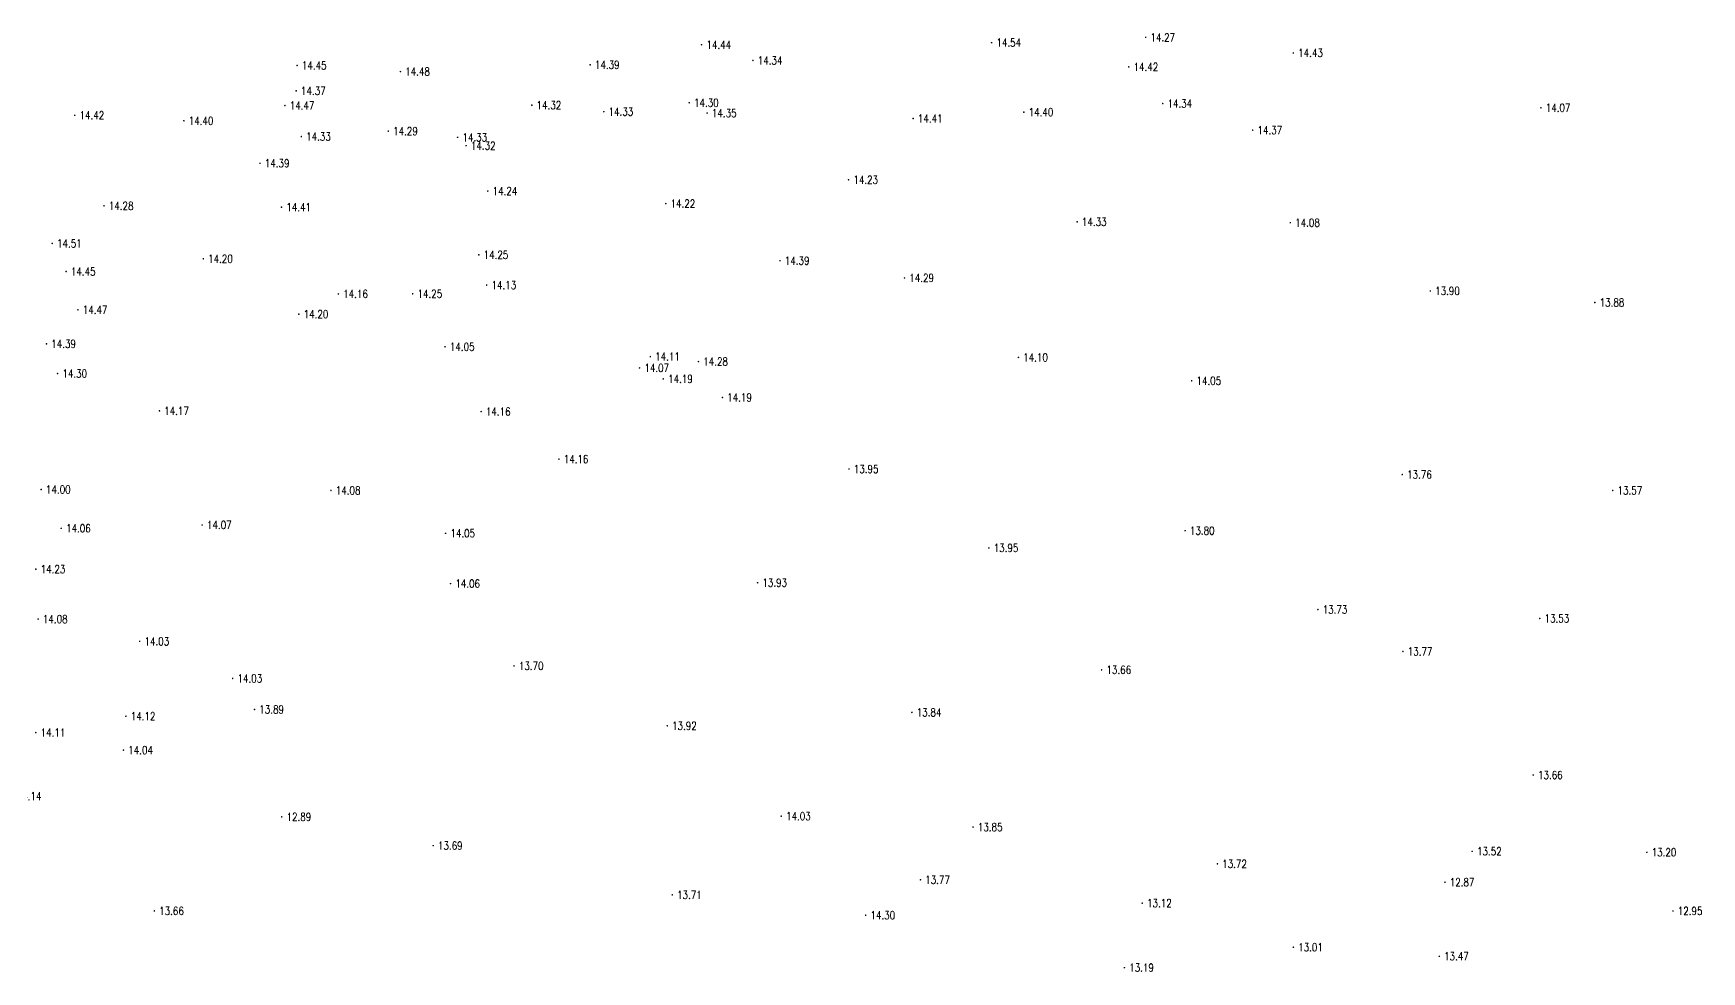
# Model space of a CAD drawing. Extents: x 476861 to 479475, y 2367369 to 2370541.
# Drawn here: x 478291 to 478499.4, y 2369380.8 to 2369498.1 of the extents above; entities that cross this region are included whole.
import ezdxf
from ezdxf.enums import TextEntityAlignment as Align

# ---------------------------------------------------------------- set-up
doc = ezdxf.new("R2010")
doc.units = 0
doc.header["$LTSCALE"] = 0.5
doc.layers.get('0').update_dxf_attribs({"linetype": 'CONTINUOUS'})
doc.layers.add('GCD', color=1, linetype='CONTINUOUS')
doc.styles.add('HZ', font='rs.shx', dxfattribs={"width": 0.8, "bigfont": 'hztxt.shx'})

# ---------------------------------------------------------------- blocks, each defined once
blk = doc.blocks.new('GC200')
at = {"linetype": 'Continuous', "const_width": 0.2, "flags": 128}
blk.add_lwpolyline([(-0.1, 0, 1), (0.1, 0, 1)], format="xyb", close=True, dxfattribs=at)

msp = doc.modelspace()

# ---------------------------------------------------------------- block references
at = {"layer": 'GCD', "linetype": 'Continuous'}
ref = msp.add_blockref('GC200', (478374.457, 2369496.689, 14.437), dxfattribs=dict(at, xscale=0.5, yscale=0.5, zscale=0.5))
ref.add_attrib('height', '14.44', dxfattribs={"linetype": 'Continuous', "height": 1, "style": 'HZ', "width": 0.8}).set_placement((478375.057, 2369496.689, 14.437), align=Align.MIDDLE_LEFT)
ref = msp.add_blockref('GC200', (478410.698, 2369496.951, 14.535), dxfattribs=dict(at, xscale=0.5, yscale=0.5, zscale=0.5))
ref.add_attrib('height', '14.54', dxfattribs={"linetype": 'Continuous', "height": 1, "style": 'HZ', "width": 0.8}).set_placement((478411.298, 2369496.951, 14.535), align=Align.MIDDLE_LEFT)
ref = msp.add_blockref('GC200', (478429.945, 2369497.61, 14.268), dxfattribs=dict(at, xscale=0.5, yscale=0.5, zscale=0.5))
ref.add_attrib('height', '14.27', dxfattribs={"linetype": 'Continuous', "height": 1, "style": 'HZ', "width": 0.8}).set_placement((478430.545, 2369497.61, 14.268), align=Align.MIDDLE_LEFT)
ref = msp.add_blockref('GC200', (478323.916, 2369494.101, 14.451), dxfattribs=dict(at, xscale=0.5, yscale=0.5, zscale=0.5))
ref.add_attrib('height', '14.45', dxfattribs={"linetype": 'Continuous', "height": 1, "style": 'HZ', "width": 0.8}).set_placement((478324.516, 2369494.101, 14.451), align=Align.MIDDLE_LEFT)
ref = msp.add_blockref('GC200', (478360.531, 2369494.18, 14.388), dxfattribs=dict(at, xscale=0.5, yscale=0.5, zscale=0.5))
ref.add_attrib('height', '14.39', dxfattribs={"linetype": 'Continuous', "height": 1, "style": 'HZ', "width": 0.8}).set_placement((478361.131, 2369494.18, 14.388), align=Align.MIDDLE_LEFT)
ref = msp.add_blockref('GC200', (478380.874, 2369494.719, 14.338), dxfattribs=dict(at, xscale=0.5, yscale=0.5, zscale=0.5))
ref.add_attrib('height', '14.34', dxfattribs={"linetype": 'Continuous', "height": 1, "style": 'HZ', "width": 0.8}).set_placement((478381.474, 2369494.719, 14.338), align=Align.MIDDLE_LEFT)
ref = msp.add_blockref('GC200', (478448.403, 2369495.661, 14.428), dxfattribs=dict(at, xscale=0.5, yscale=0.5, zscale=0.5))
ref.add_attrib('height', '14.43', dxfattribs={"linetype": 'Continuous', "height": 1, "style": 'HZ', "width": 0.8}).set_placement((478449.003, 2369495.661, 14.428), align=Align.MIDDLE_LEFT)
ref = msp.add_blockref('GC200', (478336.827, 2369493.331, 14.476), dxfattribs=dict(at, xscale=0.5, yscale=0.5, zscale=0.5))
ref.add_attrib('height', '14.48', dxfattribs={"linetype": 'Continuous', "height": 1, "style": 'HZ', "width": 0.8}).set_placement((478337.427, 2369493.331, 14.476), align=Align.MIDDLE_LEFT)
ref = msp.add_blockref('GC200', (478427.839, 2369493.915, 14.415), dxfattribs=dict(at, xscale=0.5, yscale=0.5, zscale=0.5))
ref.add_attrib('height', '14.42', dxfattribs={"linetype": 'Continuous', "height": 1, "style": 'HZ', "width": 0.8}).set_placement((478428.439, 2369493.915, 14.415), align=Align.MIDDLE_LEFT)
ref = msp.add_blockref('GC200', (478323.795, 2369490.923, 14.368), dxfattribs=dict(at, xscale=0.5, yscale=0.5, zscale=0.5))
ref.add_attrib('height', '14.37', dxfattribs={"linetype": 'Continuous', "height": 1, "style": 'HZ', "width": 0.8}).set_placement((478324.395, 2369490.923, 14.368), align=Align.MIDDLE_LEFT)
ref = msp.add_blockref('GC200', (478296.121, 2369487.868, 14.418), dxfattribs=dict(at, xscale=0.5, yscale=0.5, zscale=0.5))
ref.add_attrib('height', '14.42', dxfattribs={"linetype": 'Continuous', "height": 1, "style": 'HZ', "width": 0.8}).set_placement((478296.721, 2369487.868, 14.418), align=Align.MIDDLE_LEFT)
ref = msp.add_blockref('GC200', (478322.387, 2369489.085, 14.469), dxfattribs=dict(at, xscale=0.5, yscale=0.5, zscale=0.5))
ref.add_attrib('height', '14.47', dxfattribs={"linetype": 'Continuous', "height": 1, "style": 'HZ', "width": 0.8}).set_placement((478322.987, 2369489.085, 14.469), align=Align.MIDDLE_LEFT)
ref = msp.add_blockref('GC200', (478353.238, 2369489.131, 14.315), dxfattribs=dict(at, xscale=0.5, yscale=0.5, zscale=0.5))
ref.add_attrib('height', '14.32', dxfattribs={"linetype": 'Continuous', "height": 1, "style": 'HZ', "width": 0.8}).set_placement((478353.838, 2369489.131, 14.315), align=Align.MIDDLE_LEFT)
ref = msp.add_blockref('GC200', (478362.236, 2369488.32, 14.33), dxfattribs=dict(at, xscale=0.5, yscale=0.5, zscale=0.5))
ref.add_attrib('height', '14.33', dxfattribs={"linetype": 'Continuous', "height": 1, "style": 'HZ', "width": 0.8}).set_placement((478362.836, 2369488.32, 14.33), align=Align.MIDDLE_LEFT)
ref = msp.add_blockref('GC200', (478372.908, 2369489.44, 14.298), dxfattribs=dict(at, xscale=0.5, yscale=0.5, zscale=0.5))
ref.add_attrib('height', '14.30', dxfattribs={"linetype": 'Continuous', "height": 1, "style": 'HZ', "width": 0.8}).set_placement((478373.508, 2369489.44, 14.298), align=Align.MIDDLE_LEFT)
ref = msp.add_blockref('GC200', (478375.148, 2369488.148, 14.346), dxfattribs=dict(at, xscale=0.5, yscale=0.5, zscale=0.5))
ref.add_attrib('height', '14.35', dxfattribs={"linetype": 'Continuous', "height": 1, "style": 'HZ', "width": 0.8}).set_placement((478375.748, 2369488.148, 14.346), align=Align.MIDDLE_LEFT)
ref = msp.add_blockref('GC200', (478414.728, 2369488.257, 14.402), dxfattribs=dict(at, xscale=0.5, yscale=0.5, zscale=0.5))
ref.add_attrib('height', '14.40', dxfattribs={"linetype": 'Continuous', "height": 1, "style": 'HZ', "width": 0.8}).set_placement((478415.328, 2369488.257, 14.402), align=Align.MIDDLE_LEFT)
ref = msp.add_blockref('GC200', (478432.081, 2369489.338, 14.341), dxfattribs=dict(at, xscale=0.5, yscale=0.5, zscale=0.5))
ref.add_attrib('height', '14.34', dxfattribs={"linetype": 'Continuous', "height": 1, "style": 'HZ', "width": 0.8}).set_placement((478432.681, 2369489.338, 14.341), align=Align.MIDDLE_LEFT)
ref = msp.add_blockref('GC200', (478479.345, 2369488.811, 14.069), dxfattribs=dict(at, xscale=0.5, yscale=0.5, zscale=0.5))
ref.add_attrib('height', '14.07', dxfattribs={"linetype": 'Continuous', "height": 1, "style": 'HZ', "width": 0.8}).set_placement((478479.945, 2369488.811, 14.069), align=Align.MIDDLE_LEFT)
ref = msp.add_blockref('GC200', (478309.765, 2369487.181, 14.399), dxfattribs=dict(at, xscale=0.5, yscale=0.5, zscale=0.5))
ref.add_attrib('height', '14.40', dxfattribs={"linetype": 'Continuous', "height": 1, "style": 'HZ', "width": 0.8}).set_placement((478310.365, 2369487.181, 14.399), align=Align.MIDDLE_LEFT)
ref = msp.add_blockref('GC200', (478335.304, 2369485.891, 14.287), dxfattribs=dict(at, xscale=0.5, yscale=0.5, zscale=0.5))
ref.add_attrib('height', '14.29', dxfattribs={"linetype": 'Continuous', "height": 1, "style": 'HZ', "width": 0.8}).set_placement((478335.904, 2369485.891, 14.287), align=Align.MIDDLE_LEFT)
ref = msp.add_blockref('GC200', (478400.893, 2369487.47, 14.411), dxfattribs=dict(at, xscale=0.5, yscale=0.5, zscale=0.5))
ref.add_attrib('height', '14.41', dxfattribs={"linetype": 'Continuous', "height": 1, "style": 'HZ', "width": 0.8}).set_placement((478401.493, 2369487.47, 14.411), align=Align.MIDDLE_LEFT)
ref = msp.add_blockref('GC200', (478443.328, 2369486.009, 14.371), dxfattribs=dict(at, xscale=0.5, yscale=0.5, zscale=0.5))
ref.add_attrib('height', '14.37', dxfattribs={"linetype": 'Continuous', "height": 1, "style": 'HZ', "width": 0.8}).set_placement((478443.928, 2369486.009, 14.371), align=Align.MIDDLE_LEFT)
ref = msp.add_blockref('GC200', (478324.438, 2369485.21, 14.328), dxfattribs=dict(at, xscale=0.5, yscale=0.5, zscale=0.5))
ref.add_attrib('height', '14.33', dxfattribs={"linetype": 'Continuous', "height": 1, "style": 'HZ', "width": 0.8}).set_placement((478325.038, 2369485.21, 14.328), align=Align.MIDDLE_LEFT)
ref = msp.add_blockref('GC200', (478343.969, 2369485.111, 14.33), dxfattribs=dict(at, xscale=0.5, yscale=0.5, zscale=0.5))
ref.add_attrib('height', '14.33', dxfattribs={"linetype": 'Continuous', "height": 1, "style": 'HZ', "width": 0.8}).set_placement((478344.569, 2369485.111, 14.33), align=Align.MIDDLE_LEFT)
ref = msp.add_blockref('GC200', (478345.032, 2369484.068, 14.316), dxfattribs=dict(at, xscale=0.5, yscale=0.5, zscale=0.5))
ref.add_attrib('height', '14.32', dxfattribs={"linetype": 'Continuous', "height": 1, "style": 'HZ', "width": 0.8}).set_placement((478345.632, 2369484.068, 14.316), align=Align.MIDDLE_LEFT)
ref = msp.add_blockref('GC200', (478319.27, 2369481.868, 14.394), dxfattribs=dict(at, xscale=0.5, yscale=0.5, zscale=0.5))
ref.add_attrib('height', '14.39', dxfattribs={"linetype": 'Continuous', "height": 1, "style": 'HZ', "width": 0.8}).set_placement((478319.87, 2369481.868, 14.394), align=Align.MIDDLE_LEFT)
ref = msp.add_blockref('GC200', (478392.823, 2369479.81, 14.234), dxfattribs=dict(at, xscale=0.5, yscale=0.5, zscale=0.5))
ref.add_attrib('height', '14.23', dxfattribs={"linetype": 'Continuous', "height": 1, "style": 'HZ', "width": 0.8}).set_placement((478393.423, 2369479.81, 14.234), align=Align.MIDDLE_LEFT)
ref = msp.add_blockref('GC200', (478347.743, 2369478.395, 14.241), dxfattribs=dict(at, xscale=0.5, yscale=0.5, zscale=0.5))
ref.add_attrib('height', '14.24', dxfattribs={"linetype": 'Continuous', "height": 1, "style": 'HZ', "width": 0.8}).set_placement((478348.343, 2369478.395, 14.241), align=Align.MIDDLE_LEFT)
ref = msp.add_blockref('GC200', (478299.784, 2369476.559, 14.279), dxfattribs=dict(at, xscale=0.5, yscale=0.5, zscale=0.5))
ref.add_attrib('height', '14.28', dxfattribs={"linetype": 'Continuous', "height": 1, "style": 'HZ', "width": 0.8}).set_placement((478300.384, 2369476.559, 14.279), align=Align.MIDDLE_LEFT)
ref = msp.add_blockref('GC200', (478321.968, 2369476.385, 14.413), dxfattribs=dict(at, xscale=0.5, yscale=0.5, zscale=0.5))
ref.add_attrib('height', '14.41', dxfattribs={"linetype": 'Continuous', "height": 1, "style": 'HZ', "width": 0.8}).set_placement((478322.568, 2369476.385, 14.413), align=Align.MIDDLE_LEFT)
ref = msp.add_blockref('GC200', (478369.984, 2369476.826, 14.219), dxfattribs=dict(at, xscale=0.5, yscale=0.5, zscale=0.5))
ref.add_attrib('height', '14.22', dxfattribs={"linetype": 'Continuous', "height": 1, "style": 'HZ', "width": 0.8}).set_placement((478370.584, 2369476.826, 14.219), align=Align.MIDDLE_LEFT)
ref = msp.add_blockref('GC200', (478421.386, 2369474.548, 14.329), dxfattribs=dict(at, xscale=0.5, yscale=0.5, zscale=0.5))
ref.add_attrib('height', '14.33', dxfattribs={"linetype": 'Continuous', "height": 1, "style": 'HZ', "width": 0.8}).set_placement((478421.986, 2369474.548, 14.329), align=Align.MIDDLE_LEFT)
ref = msp.add_blockref('GC200', (478448.03, 2369474.446, 14.084), dxfattribs=dict(at, xscale=0.5, yscale=0.5, zscale=0.5))
ref.add_attrib('height', '14.08', dxfattribs={"linetype": 'Continuous', "height": 1, "style": 'HZ', "width": 0.8}).set_placement((478448.63, 2369474.446, 14.084), align=Align.MIDDLE_LEFT)
ref = msp.add_blockref('GC200', (478293.309, 2369471.857, 14.512), dxfattribs=dict(at, xscale=0.5, yscale=0.5, zscale=0.5))
ref.add_attrib('height', '14.51', dxfattribs={"linetype": 'Continuous', "height": 1, "style": 'HZ', "width": 0.8}).set_placement((478293.909, 2369471.857, 14.512), align=Align.MIDDLE_LEFT)
ref = msp.add_blockref('GC200', (478312.192, 2369469.938, 14.204), dxfattribs=dict(at, xscale=0.5, yscale=0.5, zscale=0.5))
ref.add_attrib('height', '14.20', dxfattribs={"linetype": 'Continuous', "height": 1, "style": 'HZ', "width": 0.8}).set_placement((478312.792, 2369469.938, 14.204), align=Align.MIDDLE_LEFT)
ref = msp.add_blockref('GC200', (478346.621, 2369470.429, 14.246), dxfattribs=dict(at, xscale=0.5, yscale=0.5, zscale=0.5))
ref.add_attrib('height', '14.25', dxfattribs={"linetype": 'Continuous', "height": 1, "style": 'HZ', "width": 0.8}).set_placement((478347.221, 2369470.429, 14.246), align=Align.MIDDLE_LEFT)
ref = msp.add_blockref('GC200', (478384.255, 2369469.695, 14.391), dxfattribs=dict(at, xscale=0.5, yscale=0.5, zscale=0.5))
ref.add_attrib('height', '14.39', dxfattribs={"linetype": 'Continuous', "height": 1, "style": 'HZ', "width": 0.8}).set_placement((478384.855, 2369469.695, 14.391), align=Align.MIDDLE_LEFT)
ref = msp.add_blockref('GC200', (478295.047, 2369468.339, 14.454), dxfattribs=dict(at, xscale=0.5, yscale=0.5, zscale=0.5))
ref.add_attrib('height', '14.45', dxfattribs={"linetype": 'Continuous', "height": 1, "style": 'HZ', "width": 0.8}).set_placement((478295.647, 2369468.339, 14.454), align=Align.MIDDLE_LEFT)
ref = msp.add_blockref('GC200', (478399.814, 2369467.536, 14.288), dxfattribs=dict(at, xscale=0.5, yscale=0.5, zscale=0.5))
ref.add_attrib('height', '14.29', dxfattribs={"linetype": 'Continuous', "height": 1, "style": 'HZ', "width": 0.8}).set_placement((478400.414, 2369467.536, 14.288), align=Align.MIDDLE_LEFT)
ref = msp.add_blockref('GC200', (478329.072, 2369465.538, 14.16), dxfattribs=dict(at, xscale=0.5, yscale=0.5, zscale=0.5))
ref.add_attrib('height', '14.16', dxfattribs={"linetype": 'Continuous', "height": 1, "style": 'HZ', "width": 0.8}).set_placement((478329.672, 2369465.538, 14.16), align=Align.MIDDLE_LEFT)
ref = msp.add_blockref('GC200', (478338.355, 2369465.561, 14.247), dxfattribs=dict(at, xscale=0.5, yscale=0.5, zscale=0.5))
ref.add_attrib('height', '14.25', dxfattribs={"linetype": 'Continuous', "height": 1, "style": 'HZ', "width": 0.8}).set_placement((478338.955, 2369465.561, 14.247), align=Align.MIDDLE_LEFT)
ref = msp.add_blockref('GC200', (478347.602, 2369466.646, 14.126), dxfattribs=dict(at, xscale=0.5, yscale=0.5, zscale=0.5))
ref.add_attrib('height', '14.13', dxfattribs={"linetype": 'Continuous', "height": 1, "style": 'HZ', "width": 0.8}).set_placement((478348.202, 2369466.646, 14.126), align=Align.MIDDLE_LEFT)
ref = msp.add_blockref('GC200', (478465.522, 2369465.911, 13.9), dxfattribs=dict(at, xscale=0.5, yscale=0.5, zscale=0.5))
ref.add_attrib('height', '13.90', dxfattribs={"linetype": 'Continuous', "height": 1, "style": 'HZ', "width": 0.8}).set_placement((478466.122, 2369465.911, 13.9), align=Align.MIDDLE_LEFT)
ref = msp.add_blockref('GC200', (478296.525, 2369463.554, 14.465), dxfattribs=dict(at, xscale=0.5, yscale=0.5, zscale=0.5))
ref.add_attrib('height', '14.47', dxfattribs={"linetype": 'Continuous', "height": 1, "style": 'HZ', "width": 0.8}).set_placement((478297.125, 2369463.554, 14.465), align=Align.MIDDLE_LEFT)
ref = msp.add_blockref('GC200', (478324.132, 2369463.012, 14.195), dxfattribs=dict(at, xscale=0.5, yscale=0.5, zscale=0.5))
ref.add_attrib('height', '14.20', dxfattribs={"linetype": 'Continuous', "height": 1, "style": 'HZ', "width": 0.8}).set_placement((478324.732, 2369463.012, 14.195), align=Align.MIDDLE_LEFT)
ref = msp.add_blockref('GC200', (478486.082, 2369464.465, 13.879), dxfattribs=dict(at, xscale=0.5, yscale=0.5, zscale=0.5))
ref.add_attrib('height', '13.88', dxfattribs={"linetype": 'Continuous', "height": 1, "style": 'HZ', "width": 0.8}).set_placement((478486.682, 2369464.465, 13.879), align=Align.MIDDLE_LEFT)
ref = msp.add_blockref('GC200', (478292.591, 2369459.303, 14.389), dxfattribs=dict(at, xscale=0.5, yscale=0.5, zscale=0.5))
ref.add_attrib('height', '14.39', dxfattribs={"linetype": 'Continuous', "height": 1, "style": 'HZ', "width": 0.8}).set_placement((478293.191, 2369459.303, 14.389), align=Align.MIDDLE_LEFT)
ref = msp.add_blockref('GC200', (478342.4, 2369458.938, 14.046), dxfattribs=dict(at, xscale=0.5, yscale=0.5, zscale=0.5))
ref.add_attrib('height', '14.05', dxfattribs={"linetype": 'Continuous', "height": 1, "style": 'HZ', "width": 0.8}).set_placement((478343, 2369458.938, 14.046), align=Align.MIDDLE_LEFT)
ref = msp.add_blockref('GC200', (478368.05, 2369457.703, 14.105), dxfattribs=dict(at, xscale=0.5, yscale=0.5, zscale=0.5))
ref.add_attrib('height', '14.11', dxfattribs={"linetype": 'Continuous', "height": 1, "style": 'HZ', "width": 0.8}).set_placement((478368.65, 2369457.703, 14.105), align=Align.MIDDLE_LEFT)
ref = msp.add_blockref('GC200', (478374.067, 2369457.08, 14.281), dxfattribs=dict(at, xscale=0.5, yscale=0.5, zscale=0.5))
ref.add_attrib('height', '14.28', dxfattribs={"linetype": 'Continuous', "height": 1, "style": 'HZ', "width": 0.8}).set_placement((478374.667, 2369457.08, 14.281), align=Align.MIDDLE_LEFT)
ref = msp.add_blockref('GC200', (478414.053, 2369457.607, 14.1), dxfattribs=dict(at, xscale=0.5, yscale=0.5, zscale=0.5))
ref.add_attrib('height', '14.10', dxfattribs={"linetype": 'Continuous', "height": 1, "style": 'HZ', "width": 0.8}).set_placement((478414.653, 2369457.607, 14.1), align=Align.MIDDLE_LEFT)
ref = msp.add_blockref('GC200', (478293.979, 2369455.582, 14.304), dxfattribs=dict(at, xscale=0.5, yscale=0.5, zscale=0.5))
ref.add_attrib('height', '14.30', dxfattribs={"linetype": 'Continuous', "height": 1, "style": 'HZ', "width": 0.8}).set_placement((478294.579, 2369455.582, 14.304), align=Align.MIDDLE_LEFT)
ref = msp.add_blockref('GC200', (478366.707, 2369456.29, 14.072), dxfattribs=dict(at, xscale=0.5, yscale=0.5, zscale=0.5))
ref.add_attrib('height', '14.07', dxfattribs={"linetype": 'Continuous', "height": 1, "style": 'HZ', "width": 0.8}).set_placement((478367.307, 2369456.29, 14.072), align=Align.MIDDLE_LEFT)
ref = msp.add_blockref('GC200', (478369.668, 2369454.914, 14.191), dxfattribs=dict(at, xscale=0.5, yscale=0.5, zscale=0.5))
ref.add_attrib('height', '14.19', dxfattribs={"linetype": 'Continuous', "height": 1, "style": 'HZ', "width": 0.8}).set_placement((478370.268, 2369454.914, 14.191), align=Align.MIDDLE_LEFT)
ref = msp.add_blockref('GC200', (478435.697, 2369454.685, 14.05), dxfattribs=dict(at, xscale=0.5, yscale=0.5, zscale=0.5))
ref.add_attrib('height', '14.05', dxfattribs={"linetype": 'Continuous', "height": 1, "style": 'HZ', "width": 0.8}).set_placement((478436.297, 2369454.685, 14.05), align=Align.MIDDLE_LEFT)
ref = msp.add_blockref('GC200', (478377.064, 2369452.598, 14.189), dxfattribs=dict(at, xscale=0.5, yscale=0.5, zscale=0.5))
ref.add_attrib('height', '14.19', dxfattribs={"linetype": 'Continuous', "height": 1, "style": 'HZ', "width": 0.8}).set_placement((478377.664, 2369452.598, 14.189), align=Align.MIDDLE_LEFT)
ref = msp.add_blockref('GC200', (478306.709, 2369450.924, 14.171), dxfattribs=dict(at, xscale=0.5, yscale=0.5, zscale=0.5))
ref.add_attrib('height', '14.17', dxfattribs={"linetype": 'Continuous', "height": 1, "style": 'HZ', "width": 0.8}).set_placement((478307.309, 2369450.924, 14.171), align=Align.MIDDLE_LEFT)
ref = msp.add_blockref('GC200', (478346.904, 2369450.831, 14.156), dxfattribs=dict(at, xscale=0.5, yscale=0.5, zscale=0.5))
ref.add_attrib('height', '14.16', dxfattribs={"linetype": 'Continuous', "height": 1, "style": 'HZ', "width": 0.8}).set_placement((478347.504, 2369450.831, 14.156), align=Align.MIDDLE_LEFT)
ref = msp.add_blockref('GC200', (478356.628, 2369444.888, 14.156), dxfattribs=dict(at, xscale=0.5, yscale=0.5, zscale=0.5))
ref.add_attrib('height', '14.16', dxfattribs={"linetype": 'Continuous', "height": 1, "style": 'HZ', "width": 0.8}).set_placement((478357.228, 2369444.888, 14.156), align=Align.MIDDLE_LEFT)
ref = msp.add_blockref('GC200', (478392.877, 2369443.655, 13.95), dxfattribs=dict(at, xscale=0.5, yscale=0.5, zscale=0.5))
ref.add_attrib('height', '13.95', dxfattribs={"linetype": 'Continuous', "height": 1, "style": 'HZ', "width": 0.8}).set_placement((478393.477, 2369443.655, 13.95), align=Align.MIDDLE_LEFT)
ref = msp.add_blockref('GC200', (478462.019, 2369442.958, 13.755), dxfattribs=dict(at, xscale=0.5, yscale=0.5, zscale=0.5))
ref.add_attrib('height', '13.76', dxfattribs={"linetype": 'Continuous', "height": 1, "style": 'HZ', "width": 0.8}).set_placement((478462.619, 2369442.958, 13.755), align=Align.MIDDLE_LEFT)
ref = msp.add_blockref('GC200', (478291.928, 2369441.091, 13.999), dxfattribs=dict(at, xscale=0.5, yscale=0.5, zscale=0.5))
ref.add_attrib('height', '14.00', dxfattribs={"linetype": 'Continuous', "height": 1, "style": 'HZ', "width": 0.8}).set_placement((478292.528, 2369441.091, 13.999), align=Align.MIDDLE_LEFT)
ref = msp.add_blockref('GC200', (478328.145, 2369440.973, 14.082), dxfattribs=dict(at, xscale=0.5, yscale=0.5, zscale=0.5))
ref.add_attrib('height', '14.08', dxfattribs={"linetype": 'Continuous', "height": 1, "style": 'HZ', "width": 0.8}).set_placement((478328.745, 2369440.973, 14.082), align=Align.MIDDLE_LEFT)
ref = msp.add_blockref('GC200', (478488.319, 2369440.973, 13.573), dxfattribs=dict(at, xscale=0.5, yscale=0.5, zscale=0.5))
ref.add_attrib('height', '13.57', dxfattribs={"linetype": 'Continuous', "height": 1, "style": 'HZ', "width": 0.8}).set_placement((478488.919, 2369440.973, 13.573), align=Align.MIDDLE_LEFT)
ref = msp.add_blockref('GC200', (478294.436, 2369436.243, 14.059), dxfattribs=dict(at, xscale=0.5, yscale=0.5, zscale=0.5))
ref.add_attrib('height', '14.06', dxfattribs={"linetype": 'Continuous', "height": 1, "style": 'HZ', "width": 0.8}).set_placement((478295.036, 2369436.243, 14.059), align=Align.MIDDLE_LEFT)
ref = msp.add_blockref('GC200', (478312.048, 2369436.659, 14.071), dxfattribs=dict(at, xscale=0.5, yscale=0.5, zscale=0.5))
ref.add_attrib('height', '14.07', dxfattribs={"linetype": 'Continuous', "height": 1, "style": 'HZ', "width": 0.8}).set_placement((478312.648, 2369436.659, 14.071), align=Align.MIDDLE_LEFT)
ref = msp.add_blockref('GC200', (478342.466, 2369435.616, 14.053), dxfattribs=dict(at, xscale=0.5, yscale=0.5, zscale=0.5))
ref.add_attrib('height', '14.05', dxfattribs={"linetype": 'Continuous', "height": 1, "style": 'HZ', "width": 0.8}).set_placement((478343.066, 2369435.616, 14.053), align=Align.MIDDLE_LEFT)
ref = msp.add_blockref('GC200', (478434.879, 2369435.943, 13.803), dxfattribs=dict(at, xscale=0.5, yscale=0.5, zscale=0.5))
ref.add_attrib('height', '13.80', dxfattribs={"linetype": 'Continuous', "height": 1, "style": 'HZ', "width": 0.8}).set_placement((478435.479, 2369435.943, 13.803), align=Align.MIDDLE_LEFT)
ref = msp.add_blockref('GC200', (478410.362, 2369433.789, 13.948), dxfattribs=dict(at, xscale=0.5, yscale=0.5, zscale=0.5))
ref.add_attrib('height', '13.95', dxfattribs={"linetype": 'Continuous', "height": 1, "style": 'HZ', "width": 0.8}).set_placement((478410.962, 2369433.789, 13.948), align=Align.MIDDLE_LEFT)
ref = msp.add_blockref('GC200', (478291.265, 2369431.134, 14.227), dxfattribs=dict(at, xscale=0.5, yscale=0.5, zscale=0.5))
ref.add_attrib('height', '14.23', dxfattribs={"linetype": 'Continuous', "height": 1, "style": 'HZ', "width": 0.8}).set_placement((478291.865, 2369431.134, 14.227), align=Align.MIDDLE_LEFT)
ref = msp.add_blockref('GC200', (478381.456, 2369429.442, 13.933), dxfattribs=dict(at, xscale=0.5, yscale=0.5, zscale=0.5))
ref.add_attrib('height', '13.93', dxfattribs={"linetype": 'Continuous', "height": 1, "style": 'HZ', "width": 0.8}).set_placement((478382.056, 2369429.442, 13.933), align=Align.MIDDLE_LEFT)
ref = msp.add_blockref('GC200', (478343.087, 2369429.326, 14.064), dxfattribs=dict(at, xscale=0.5, yscale=0.5, zscale=0.5))
ref.add_attrib('height', '14.06', dxfattribs={"linetype": 'Continuous', "height": 1, "style": 'HZ', "width": 0.8}).set_placement((478343.687, 2369429.326, 14.064), align=Align.MIDDLE_LEFT)
ref = msp.add_blockref('GC200', (478451.472, 2369426.085, 13.729), dxfattribs=dict(at, xscale=0.5, yscale=0.5, zscale=0.5))
ref.add_attrib('height', '13.73', dxfattribs={"linetype": 'Continuous', "height": 1, "style": 'HZ', "width": 0.8}).set_placement((478452.072, 2369426.085, 13.729), align=Align.MIDDLE_LEFT)
ref = msp.add_blockref('GC200', (478291.545, 2369424.897, 14.077), dxfattribs=dict(at, xscale=0.5, yscale=0.5, zscale=0.5))
ref.add_attrib('height', '14.08', dxfattribs={"linetype": 'Continuous', "height": 1, "style": 'HZ', "width": 0.8}).set_placement((478292.145, 2369424.897, 14.077), align=Align.MIDDLE_LEFT)
ref = msp.add_blockref('GC200', (478479.195, 2369424.979, 13.534), dxfattribs=dict(at, xscale=0.5, yscale=0.5, zscale=0.5))
ref.add_attrib('height', '13.53', dxfattribs={"linetype": 'Continuous', "height": 1, "style": 'HZ', "width": 0.8}).set_placement((478479.795, 2369424.979, 13.534), align=Align.MIDDLE_LEFT)
ref = msp.add_blockref('GC200', (478304.241, 2369422.112, 14.03), dxfattribs=dict(at, xscale=0.5, yscale=0.5, zscale=0.5))
ref.add_attrib('height', '14.03', dxfattribs={"linetype": 'Continuous', "height": 1, "style": 'HZ', "width": 0.8}).set_placement((478304.841, 2369422.112, 14.03), align=Align.MIDDLE_LEFT)
ref = msp.add_blockref('GC200', (478351.019, 2369419.045, 13.7), dxfattribs=dict(at, xscale=0.5, yscale=0.5, zscale=0.5))
ref.add_attrib('height', '13.70', dxfattribs={"linetype": 'Continuous', "height": 1, "style": 'HZ', "width": 0.8}).set_placement((478351.619, 2369419.045, 13.7), align=Align.MIDDLE_LEFT)
ref = msp.add_blockref('GC200', (478462.101, 2369420.853, 13.765), dxfattribs=dict(at, xscale=0.5, yscale=0.5, zscale=0.5))
ref.add_attrib('height', '13.77', dxfattribs={"linetype": 'Continuous', "height": 1, "style": 'HZ', "width": 0.8}).set_placement((478462.701, 2369420.853, 13.765), align=Align.MIDDLE_LEFT)
ref = msp.add_blockref('GC200', (478315.861, 2369417.478, 14.029), dxfattribs=dict(at, xscale=0.5, yscale=0.5, zscale=0.5))
ref.add_attrib('height', '14.03', dxfattribs={"linetype": 'Continuous', "height": 1, "style": 'HZ', "width": 0.8}).set_placement((478316.461, 2369417.478, 14.029), align=Align.MIDDLE_LEFT)
ref = msp.add_blockref('GC200', (478424.448, 2369418.549, 13.664), dxfattribs=dict(at, xscale=0.5, yscale=0.5, zscale=0.5))
ref.add_attrib('height', '13.66', dxfattribs={"linetype": 'Continuous', "height": 1, "style": 'HZ', "width": 0.8}).set_placement((478425.048, 2369418.549, 13.664), align=Align.MIDDLE_LEFT)
ref = msp.add_blockref('GC200', (478302.517, 2369412.75, 14.115), dxfattribs=dict(at, xscale=0.5, yscale=0.5, zscale=0.5))
ref.add_attrib('height', '14.12', dxfattribs={"linetype": 'Continuous', "height": 1, "style": 'HZ', "width": 0.8}).set_placement((478303.117, 2369412.75, 14.115), align=Align.MIDDLE_LEFT)
ref = msp.add_blockref('GC200', (478318.588, 2369413.601, 13.892), dxfattribs=dict(at, xscale=0.5, yscale=0.5, zscale=0.5))
ref.add_attrib('height', '13.89', dxfattribs={"linetype": 'Continuous', "height": 1, "style": 'HZ', "width": 0.8}).set_placement((478319.188, 2369413.601, 13.892), align=Align.MIDDLE_LEFT)
ref = msp.add_blockref('GC200', (478400.743, 2369413.234, 13.84), dxfattribs=dict(at, xscale=0.5, yscale=0.5, zscale=0.5))
ref.add_attrib('height', '13.84', dxfattribs={"linetype": 'Continuous', "height": 1, "style": 'HZ', "width": 0.8}).set_placement((478401.343, 2369413.234, 13.84), align=Align.MIDDLE_LEFT)
ref = msp.add_blockref('GC200', (478291.262, 2369410.705, 14.107), dxfattribs=dict(at, xscale=0.5, yscale=0.5, zscale=0.5))
ref.add_attrib('height', '14.11', dxfattribs={"linetype": 'Continuous', "height": 1, "style": 'HZ', "width": 0.8}).set_placement((478291.862, 2369410.705, 14.107), align=Align.MIDDLE_LEFT)
ref = msp.add_blockref('GC200', (478370.166, 2369411.554, 13.923), dxfattribs=dict(at, xscale=0.5, yscale=0.5, zscale=0.5))
ref.add_attrib('height', '13.92', dxfattribs={"linetype": 'Continuous', "height": 1, "style": 'HZ', "width": 0.8}).set_placement((478370.766, 2369411.554, 13.923), align=Align.MIDDLE_LEFT)
ref = msp.add_blockref('GC200', (478302.211, 2369408.519, 14.035), dxfattribs=dict(at, xscale=0.5, yscale=0.5, zscale=0.5))
ref.add_attrib('height', '14.04', dxfattribs={"linetype": 'Continuous', "height": 1, "style": 'HZ', "width": 0.8}).set_placement((478302.811, 2369408.519, 14.035), align=Align.MIDDLE_LEFT)
ref = msp.add_blockref('GC200', (478478.379, 2369405.406, 13.659), dxfattribs=dict(at, xscale=0.5, yscale=0.5, zscale=0.5))
ref.add_attrib('height', '13.66', dxfattribs={"linetype": 'Continuous', "height": 1, "style": 'HZ', "width": 0.8}).set_placement((478478.979, 2369405.406, 13.659), align=Align.MIDDLE_LEFT)
ref = msp.add_blockref('GC200', (478288.271, 2369402.762, 14.14), dxfattribs=dict(at, xscale=0.5, yscale=0.5, zscale=0.5))
ref.add_attrib('height', '14.14', dxfattribs={"linetype": 'Continuous', "height": 1, "style": 'HZ', "width": 0.8}).set_placement((478288.871, 2369402.762, 14.14), align=Align.MIDDLE_LEFT)
ref = msp.add_blockref('GC200', (478384.41, 2369400.259, 14.031), dxfattribs=dict(at, xscale=0.5, yscale=0.5, zscale=0.5))
ref.add_attrib('height', '14.03', dxfattribs={"linetype": 'Continuous', "height": 1, "style": 'HZ', "width": 0.8}).set_placement((478385.01, 2369400.259, 14.031), align=Align.MIDDLE_LEFT)
ref = msp.add_blockref('GC200', (478321.99, 2369400.167, 12.893), dxfattribs=dict(at, xscale=0.5, yscale=0.5, zscale=0.5))
ref.add_attrib('height', '12.89', dxfattribs={"linetype": 'Continuous', "height": 1, "style": 'HZ', "width": 0.8}).set_placement((478322.59, 2369400.167, 12.893), align=Align.MIDDLE_LEFT)
ref = msp.add_blockref('GC200', (478408.379, 2369398.9, 13.845), dxfattribs=dict(at, xscale=0.5, yscale=0.5, zscale=0.5))
ref.add_attrib('height', '13.85', dxfattribs={"linetype": 'Continuous', "height": 1, "style": 'HZ', "width": 0.8}).set_placement((478408.979, 2369398.9, 13.845), align=Align.MIDDLE_LEFT)
ref = msp.add_blockref('GC200', (478340.914, 2369396.576, 13.688), dxfattribs=dict(at, xscale=0.5, yscale=0.5, zscale=0.5))
ref.add_attrib('height', '13.69', dxfattribs={"linetype": 'Continuous', "height": 1, "style": 'HZ', "width": 0.8}).set_placement((478341.514, 2369396.576, 13.688), align=Align.MIDDLE_LEFT)
ref = msp.add_blockref('GC200', (478438.918, 2369394.304, 13.716), dxfattribs=dict(at, xscale=0.5, yscale=0.5, zscale=0.5))
ref.add_attrib('height', '13.72', dxfattribs={"linetype": 'Continuous', "height": 1, "style": 'HZ', "width": 0.8}).set_placement((478439.518, 2369394.304, 13.716), align=Align.MIDDLE_LEFT)
ref = msp.add_blockref('GC200', (478470.753, 2369395.867, 13.52), dxfattribs=dict(at, xscale=0.5, yscale=0.5, zscale=0.5))
ref.add_attrib('height', '13.52', dxfattribs={"linetype": 'Continuous', "height": 1, "style": 'HZ', "width": 0.8}).set_placement((478471.353, 2369395.867, 13.52), align=Align.MIDDLE_LEFT)
ref = msp.add_blockref('GC200', (478492.583, 2369395.743, 13.201), dxfattribs=dict(at, xscale=0.5, yscale=0.5, zscale=0.5))
ref.add_attrib('height', '13.20', dxfattribs={"linetype": 'Continuous', "height": 1, "style": 'HZ', "width": 0.8}).set_placement((478493.183, 2369395.743, 13.201), align=Align.MIDDLE_LEFT)
ref = msp.add_blockref('GC200', (478401.806, 2369392.307, 13.77), dxfattribs=dict(at, xscale=0.5, yscale=0.5, zscale=0.5))
ref.add_attrib('height', '13.77', dxfattribs={"linetype": 'Continuous', "height": 1, "style": 'HZ', "width": 0.8}).set_placement((478402.406, 2369392.307, 13.77), align=Align.MIDDLE_LEFT)
ref = msp.add_blockref('GC200', (478467.351, 2369391.998, 12.866), dxfattribs=dict(at, xscale=0.5, yscale=0.5, zscale=0.5))
ref.add_attrib('height', '12.87', dxfattribs={"linetype": 'Continuous', "height": 1, "style": 'HZ', "width": 0.8}).set_placement((478467.951, 2369391.998, 12.866), align=Align.MIDDLE_LEFT)
ref = msp.add_blockref('GC200', (478370.794, 2369390.416, 13.714), dxfattribs=dict(at, xscale=0.5, yscale=0.5, zscale=0.5))
ref.add_attrib('height', '13.71', dxfattribs={"linetype": 'Continuous', "height": 1, "style": 'HZ', "width": 0.8}).set_placement((478371.394, 2369390.416, 13.714), align=Align.MIDDLE_LEFT)
ref = msp.add_blockref('GC200', (478306.071, 2369388.418, 13.661), dxfattribs=dict(at, xscale=0.5, yscale=0.5, zscale=0.5))
ref.add_attrib('height', '13.66', dxfattribs={"linetype": 'Continuous', "height": 1, "style": 'HZ', "width": 0.8}).set_placement((478306.671, 2369388.418, 13.661), align=Align.MIDDLE_LEFT)
ref = msp.add_blockref('GC200', (478394.958, 2369387.873, 14.298), dxfattribs=dict(at, xscale=0.5, yscale=0.5, zscale=0.5))
ref.add_attrib('height', '14.30', dxfattribs={"linetype": 'Continuous', "height": 1, "style": 'HZ', "width": 0.8}).set_placement((478395.558, 2369387.873, 14.298), align=Align.MIDDLE_LEFT)
ref = msp.add_blockref('GC200', (478429.523, 2369389.384, 13.121), dxfattribs=dict(at, xscale=0.5, yscale=0.5, zscale=0.5))
ref.add_attrib('height', '13.12', dxfattribs={"linetype": 'Continuous', "height": 1, "style": 'HZ', "width": 0.8}).set_placement((478430.123, 2369389.384, 13.121), align=Align.MIDDLE_LEFT)
ref = msp.add_blockref('GC200', (478495.843, 2369388.408, 12.949), dxfattribs=dict(at, xscale=0.5, yscale=0.5, zscale=0.5))
ref.add_attrib('height', '12.95', dxfattribs={"linetype": 'Continuous', "height": 1, "style": 'HZ', "width": 0.8}).set_placement((478496.443, 2369388.408, 12.949), align=Align.MIDDLE_LEFT)
ref = msp.add_blockref('GC200', (478448.409, 2369383.873, 13.008), dxfattribs=dict(at, xscale=0.5, yscale=0.5, zscale=0.5))
ref.add_attrib('height', '13.01', dxfattribs={"linetype": 'Continuous', "height": 1, "style": 'HZ', "width": 0.8}).set_placement((478449.009, 2369383.873, 13.008), align=Align.MIDDLE_LEFT)
ref = msp.add_blockref('GC200', (478466.641, 2369382.743, 13.472), dxfattribs=dict(at, xscale=0.5, yscale=0.5, zscale=0.5))
ref.add_attrib('height', '13.47', dxfattribs={"linetype": 'Continuous', "height": 1, "style": 'HZ', "width": 0.8}).set_placement((478467.241, 2369382.743, 13.472), align=Align.MIDDLE_LEFT)
ref = msp.add_blockref('GC200', (478427.293, 2369381.326, 13.192), dxfattribs=dict(at, xscale=0.5, yscale=0.5, zscale=0.5))
ref.add_attrib('height', '13.19', dxfattribs={"linetype": 'Continuous', "height": 1, "style": 'HZ', "width": 0.8}).set_placement((478427.893, 2369381.326, 13.192), align=Align.MIDDLE_LEFT)

doc.saveas('drawing.dxf')
